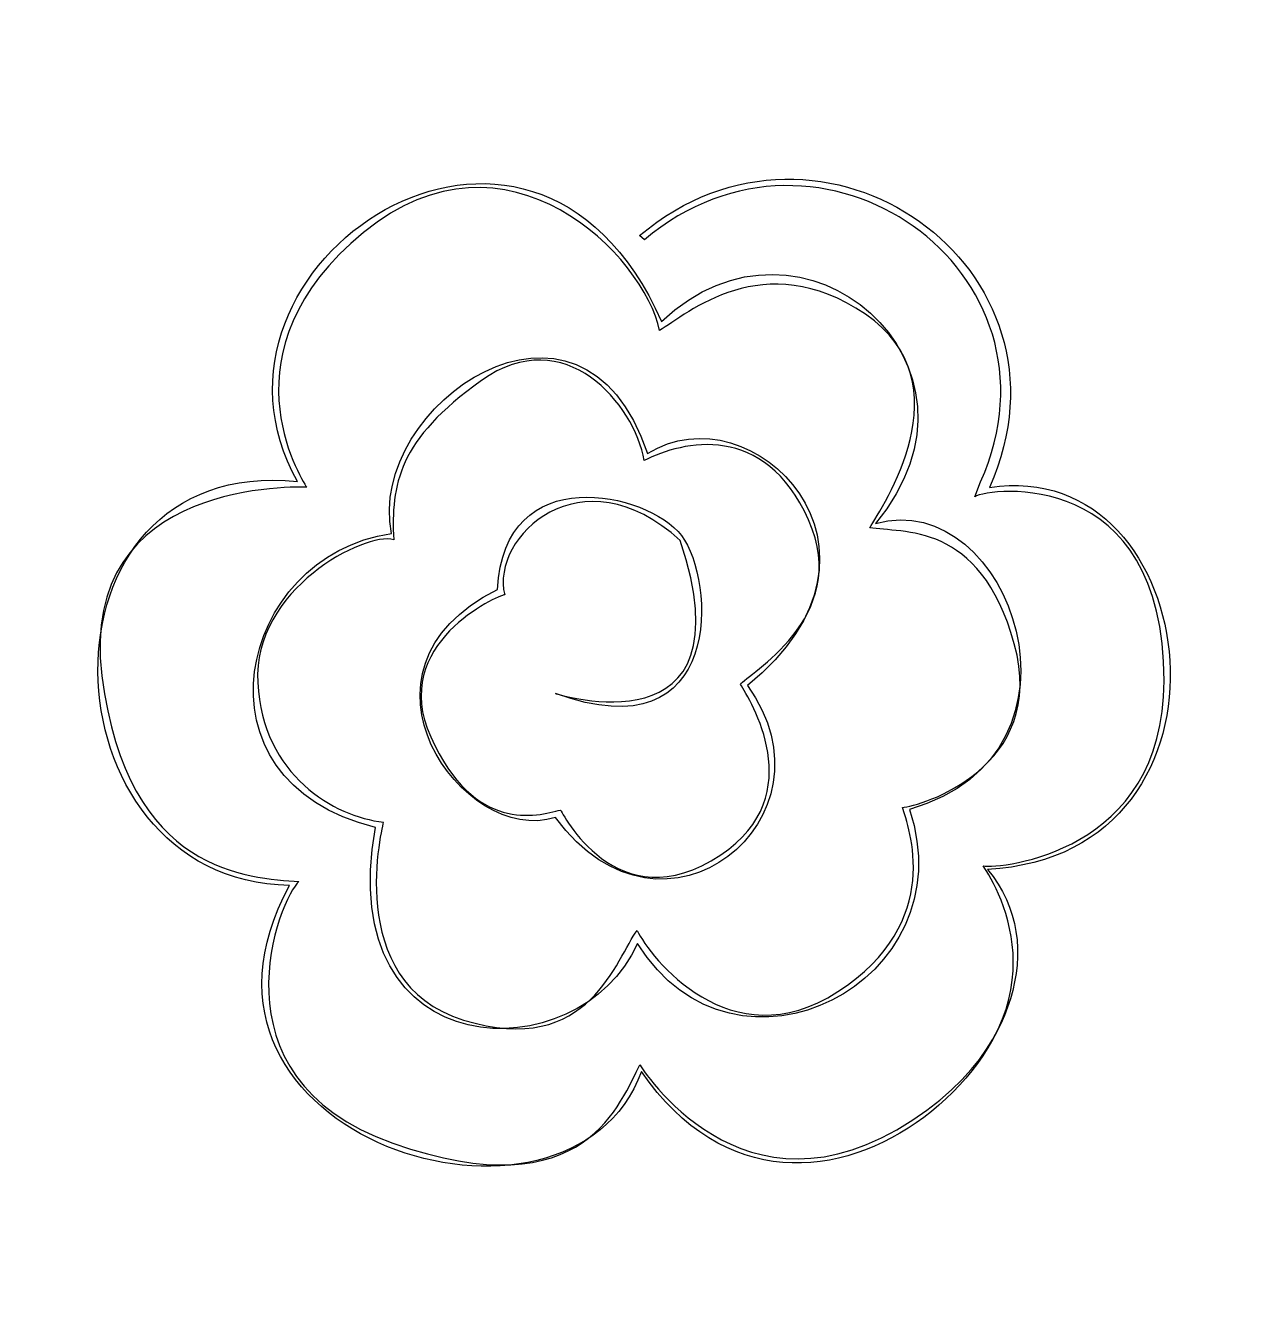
# Model space of a CAD drawing. Header units: centimetres. Extents: x -7.9 to 8, y -8.3 to 8.4.
import ezdxf

# ---------------------------------------------------------------- set-up
doc = ezdxf.new("R2010")
doc.units = ezdxf.units.CM
doc.header["$MEASUREMENT"] = 0
doc.layers.add('Camada 1', color=7, linetype='Continuous')

msp = doc.modelspace()

# ---------------------------------------------------------------- linework, layer by layer
at = {"layer": 'Camada 1', "lineweight": 25}
msp.add_open_spline([(-1.0369, -0.27707), (1.16935, -1.08154), (1.03632, 1.20592), (0.5983, 1.77369), (0.5983, 1.77369), (0.16028, 2.34159), (-1.71175, 2.76003), (-1.78967, 1.07286), (-1.78967, 1.07286), (-3.892, 0.03469), (-2.23081, -2.27563), (-1.0369, -1.88605), (-1.0369, -1.88605), (0.36462, -3.80679), (2.70076, -1.88605), (1.45476, -0.17303), (1.45476, -0.17303), (3.63479, 1.59195), (1.50672, 3.69441), (0.15703, 2.83785), (0.15703, 2.83785), (-0.69956, 5.40743), (-3.50271, 3.46073), (-3.16534, 1.79955), (-3.16534, 1.79955), (-5.16403, 1.51401), (-5.83874, -1.41892), (-3.37293, -2.01579), (-3.37293, -2.01579), (-3.94396, -5.1562), (-0.72541, -5.20843), (0.02725, -3.52137), (0.02725, -3.52137), (1.29913, -5.57186), (4.30998, -4.01437), (3.55721, -1.78237), (3.55721, -1.78237), (6.10097, -1.05543), (4.85494, 2.42257), (3.11594, 1.92934), (3.11594, 1.92934), (4.82906, 3.97986), (2.15556, 6.28988), (0.33874, 4.55091), (0.33874, 4.55091), (-1.34843, 8.39224), (-5.96853, 5.27759), (-4.38526, 2.47443), (-4.38526, 2.47443), (-7.91522, 2.83787), (-7.73348, -2.71664), (-4.48905, -2.7686), (-4.48905, -2.7686), (-6.28001, -6.03901), (-0.85518, -7.72604), (0.07922, -5.18255), (0.07922, -5.18255), (2.20753, -8.29709), (6.23073, -4.53369), (4.56954, -2.56101), (4.56954, -2.56101), (8.04754, -2.37927), (7.3987, 2.83773), (4.59542, 2.39659), (4.59542, 2.39659), (5.86727, 5.25158), (2.41515, 7.66516), (0.05313, 5.667), (0.05313, 5.667), (0.05313, 5.667), (0.11631, 5.61133), (0.11631, 5.61133), (0.11631, 5.61133), (2.38601, 7.53144), (5.70328, 5.21215), (4.48111, 2.46872), (4.48111, 2.46872), (4.48111, 2.46872), (4.40472, 2.2778), (4.40472, 2.2778), (4.40472, 2.2778), (4.59541, 2.3966), (6.8631, 2.67166), (6.8631, -0.11353), (6.8631, -0.11353), (6.8631, -2.35966), (4.72871, -2.5496), (4.5164, -2.51611), (4.5164, -2.51611), (4.71759, -2.8066), (5.66022, -4.44958), (3.60012, -5.81261), (3.60012, -5.81261), (1.38754, -7.2765), (0.05775, -5.09744), (0.05775, -5.09744), (0.05775, -5.09744), (-0.1881, -5.54443), (-0.62024, -7.00776), (-3.14929, -6.11434), (-3.14929, -6.11434), (-5.58536, -5.25376), (-4.60198, -2.90722), (-4.36738, -2.71722), (-4.36738, -2.71722), (-5.00429, -2.67237), (-6.60229, -2.6279), (-6.92635, -0.04654), (-6.92635, -0.04654), (-7.25041, 2.53482), (-4.32264, 2.40072), (-4.26676, 2.40072), (-4.26676, 2.40072), (-4.345, 2.52365), (-5.39542, 4.17732), (-3.52923, 5.70836), (-3.52923, 5.70836), (-1.66304, 7.2394), (0.1249, 5.38438), (0.31487, 4.43455), (0.31487, 4.43455), (0.66118, 4.64696), (1.66689, 5.54093), (2.98552, 4.64696), (2.98552, 4.64696), (4.30415, 3.75299), (3.19785, 2.13265), (3.0414, 1.87563), (3.0414, 1.87563), (3.45486, 1.79742), (4.47179, 1.97625), (4.91875, 0.36711), (4.91875, 0.36711), (5.36571, -1.24203), (3.6895, -1.74493), (3.46603, -1.75609), (3.46603, -1.75609), (3.54427, -2.00191), (4.02478, -3.24228), (2.62794, -4.14742), (2.62794, -4.14742), (1.2311, -5.05256), (0.18068, -3.68927), (0.02423, -3.35401), (0.02423, -3.35401), (-0.24398, -3.68926), (-0.58455, -5.02694), (-2.23301, -4.51617), (-2.23301, -4.51617), (-3.81985, -4.02449), (-3.27224, -1.94598), (-3.27224, -1.94598), (-3.27224, -1.94598), (-3.9092, -1.87893), (-4.83672, -1.34254), (-4.90377, -0.1357), (-4.90377, -0.1357), (-4.97082, 1.07117), (-3.50696, 1.83097), (-3.13818, 1.71921), (-3.13818, 1.71921), (-3.1717, 2.43438), (-3.08227, 3.01548), (-1.99833, 3.78653), (-1.99833, 3.78653), (-0.91439, 4.55758), (-0.00922, 3.47363), (0.11368, 2.74727), (0.11368, 2.74727), (0.61652, 3.00426), (1.67811, 3.25014), (2.24802, 1.97622), (2.24802, 1.97622), (2.81793, 0.7023), (1.43231, -0.03522), (1.36526, -0.15815), (1.36526, -0.15815), (1.47699, -0.34812), (2.28157, -1.58849), (1.10822, -2.3707), (1.10822, -2.3707), (-0.24404, -3.27221), (-0.97027, -1.7896), (-0.97027, -1.7896), (-0.97027, -1.7896), (-1.28317, -1.86784), (-2.0857, -2.10041), (-2.65765, -0.8398), (-2.65765, -0.8398), (-3.20521, 0.36707), (-1.77484, 1.00405), (-1.6966, 1.00405), (-1.6966, 1.00405), (-1.8866, 1.75271), (-0.70208, 2.88137), (0.58302, 1.70805), (0.58302, 1.70805), (1.51051, -1.08561), (-1.0369, -0.27707), (-1.0369, -0.27707)], degree=3, knots=[0, 0, 0, 0, 0.01960784, 0.01960784, 0.01960784, 0.01960784, 0.03921569, 0.03921569, 0.03921569, 0.03921569, 0.05882353, 0.05882353, 0.05882353, 0.05882353, 0.07843137, 0.07843137, 0.07843137, 0.07843137, 0.09803922, 0.09803922, 0.09803922, 0.09803922, 0.11764706, 0.11764706, 0.11764706, 0.11764706, 0.1372549, 0.1372549, 0.1372549, 0.1372549, 0.15686275, 0.15686275, 0.15686275, 0.15686275, 0.17647059, 0.17647059, 0.17647059, 0.17647059, 0.19607843, 0.19607843, 0.19607843, 0.19607843, 0.21568627, 0.21568627, 0.21568627, 0.21568627, 0.23529412, 0.23529412, 0.23529412, 0.23529412, 0.25490196, 0.25490196, 0.25490196, 0.25490196, 0.2745098, 0.2745098, 0.2745098, 0.2745098, 0.29411765, 0.29411765, 0.29411765, 0.29411765, 0.31372549, 0.31372549, 0.31372549, 0.31372549, 0.33333333, 0.33333333, 0.33333333, 0.33333333, 0.35294118, 0.35294118, 0.35294118, 0.35294118, 0.37254902, 0.37254902, 0.37254902, 0.37254902, 0.39215686, 0.39215686, 0.39215686, 0.39215686, 0.41176471, 0.41176471, 0.41176471, 0.41176471, 0.43137255, 0.43137255, 0.43137255, 0.43137255, 0.45098039, 0.45098039, 0.45098039, 0.45098039, 0.47058824, 0.47058824, 0.47058824, 0.47058824, 0.49019608, 0.49019608, 0.49019608, 0.49019608, 0.50980392, 0.50980392, 0.50980392, 0.50980392, 0.52941176, 0.52941176, 0.52941176, 0.52941176, 0.54901961, 0.54901961, 0.54901961, 0.54901961, 0.56862745, 0.56862745, 0.56862745, 0.56862745, 0.58823529, 0.58823529, 0.58823529, 0.58823529, 0.60784314, 0.60784314, 0.60784314, 0.60784314, 0.62745098, 0.62745098, 0.62745098, 0.62745098, 0.64705882, 0.64705882, 0.64705882, 0.64705882, 0.66666667, 0.66666667, 0.66666667, 0.66666667, 0.68627451, 0.68627451, 0.68627451, 0.68627451, 0.70588235, 0.70588235, 0.70588235, 0.70588235, 0.7254902, 0.7254902, 0.7254902, 0.7254902, 0.74509804, 0.74509804, 0.74509804, 0.74509804, 0.76470588, 0.76470588, 0.76470588, 0.76470588, 0.78431373, 0.78431373, 0.78431373, 0.78431373, 0.80392157, 0.80392157, 0.80392157, 0.80392157, 0.82352941, 0.82352941, 0.82352941, 0.82352941, 0.84313725, 0.84313725, 0.84313725, 0.84313725, 0.8627451, 0.8627451, 0.8627451, 0.8627451, 0.88235294, 0.88235294, 0.88235294, 0.88235294, 0.90196078, 0.90196078, 0.90196078, 0.90196078, 0.92156863, 0.92156863, 0.92156863, 0.92156863, 0.94117647, 0.94117647, 0.94117647, 0.94117647, 0.96078431, 0.96078431, 0.96078431, 0.96078431, 1, 1, 1, 1], dxfattribs=at)

doc.saveas('drawing.dxf')
